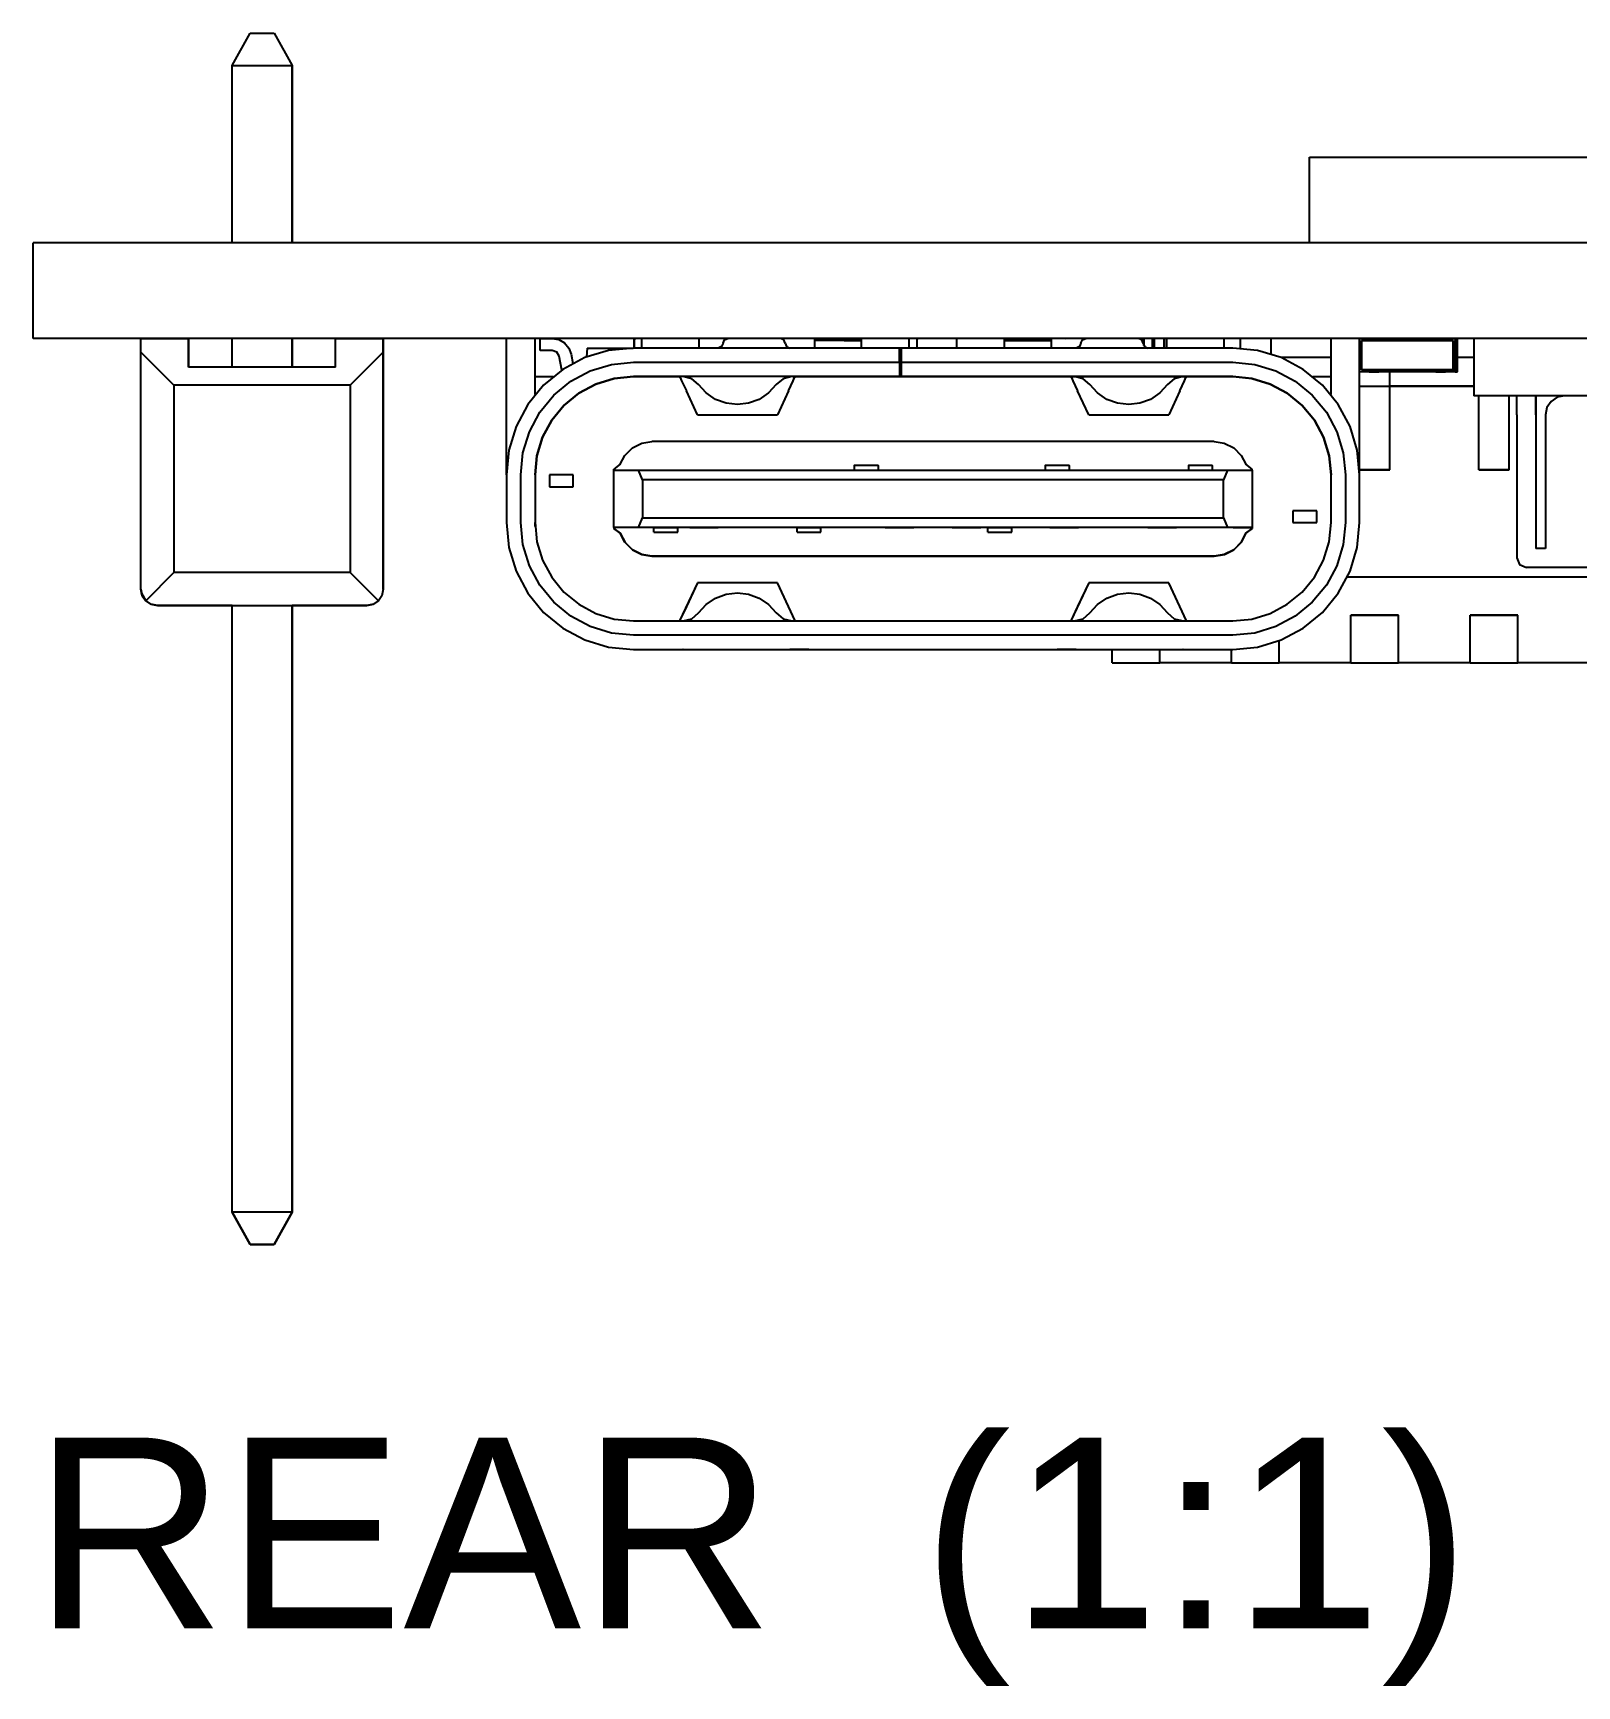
# Model space of a CAD drawing. Header units: millimetres. Extents: x -50 to 227, y -72 to 118.
# Drawn here: x 110 to 126.18, y 4.64 to 21.97 of the extents above; entities that cross this region are included whole.
import ezdxf

# ---------------------------------------------------------------- set-up
doc = ezdxf.new("R2010")
doc.units = ezdxf.units.MM
doc.layers.add('LABELS', color=7, linetype='Continuous')
doc.layers.add('VISIBLE', color=7, linetype='Continuous')
doc.styles.get("Standard").update_dxf_attribs({"font": 'arial.ttf'})

msp = doc.modelspace()

# ---------------------------------------------------------------- linework, layer by layer
at = {"layer": 'VISIBLE'}
for points in [[(112.085, 21.625), (112.275, 21.965)], [(112.275, 21.965), (112.525, 21.965)], [(112.525, 21.965), (112.715, 21.625)], [(112.085, 21.625), (112.715, 21.625)], [(112.085, 19.766), (112.085, 21.625)], [(112.715, 21.625), (112.715, 21.625)], [(112.715, 21.625), (112.715, 19.766)], [(112.715, 19.766), (112.715, 21.625)], [(112.715, 21.625), (112.715, 21.625)], [(112.715, 21.625), (112.715, 19.766)], [(112.715, 19.766), (112.715, 21.625)], [(112.715, 21.625), (112.715, 21.625)], [(112.715, 21.625), (112.715, 19.766)], [(112.715, 19.766), (112.715, 21.625)], [(112.715, 21.625), (112.715, 21.625)], [(112.715, 21.625), (112.715, 19.766)], [(112.715, 19.766), (112.715, 21.625)], [(112.715, 21.625), (112.715, 21.625)], [(112.715, 21.625), (112.715, 19.766)], [(112.715, 19.766), (112.715, 21.625)], [(112.715, 21.625), (112.715, 21.625)], [(112.715, 21.625), (112.715, 19.766)], [(112.715, 19.766), (112.715, 21.625)], [(112.715, 21.625), (112.715, 21.625)], [(112.715, 21.625), (112.715, 19.766)], [(112.715, 19.766), (112.715, 21.625)], [(112.715, 19.766), (112.715, 21.625)], [(112.715, 21.625), (112.715, 21.625)], [(112.715, 21.625), (112.715, 19.766)], [(123.375, 19.766), (123.375, 20.666)], [(123.375, 20.666), (128.6, 20.666)], [(142, 19.766), (110, 19.766)], [(110, 18.765), (110, 19.766)], [(142, 18.765), (110, 18.765)], [(111.13, 18.621), (111.13, 18.764)], [(111.13, 18.764), (111.63, 18.764)], [(111.63, 18.465), (111.63, 18.764)], [(111.63, 18.465), (111.63, 18.764)], [(111.63, 18.764), (111.63, 18.764)], [(111.63, 18.465), (111.63, 18.764)], [(111.63, 18.465), (111.63, 18.764)], [(111.63, 18.764), (111.63, 18.764)], [(111.63, 18.465), (111.63, 18.764)], [(111.63, 18.465), (111.63, 18.764)], [(111.63, 18.764), (111.63, 18.764)], [(111.63, 18.764), (111.63, 18.465)], [(111.63, 18.764), (111.63, 18.764)], [(111.63, 18.764), (111.63, 18.465)], [(111.63, 18.465), (111.63, 18.764)], [(111.63, 18.465), (111.63, 18.764)], [(111.63, 18.764), (111.63, 18.764)], [(111.63, 18.465), (111.63, 18.764)], [(111.63, 18.465), (111.63, 18.764)], [(111.63, 18.764), (111.63, 18.764)], [(111.63, 18.465), (111.63, 18.764)], [(111.63, 18.465), (111.63, 18.764)], [(111.63, 18.764), (111.63, 18.764)], [(111.63, 18.764), (111.63, 18.465)], [(111.63, 18.764), (111.63, 18.764)], [(111.63, 18.764), (111.63, 18.465)], [(112.085, 18.465), (112.085, 18.765)], [(112.715, 18.765), (112.715, 18.465)], [(112.715, 18.465), (112.715, 18.765)], [(112.715, 18.765), (112.715, 18.465)], [(112.715, 18.465), (112.715, 18.765)], [(112.715, 18.765), (112.715, 18.465)], [(112.715, 18.465), (112.715, 18.765)], [(112.715, 18.765), (112.715, 18.465)], [(112.715, 18.465), (112.715, 18.765)], [(112.715, 18.765), (112.715, 18.465)], [(112.715, 18.465), (112.715, 18.765)], [(112.715, 18.765), (112.715, 18.465)], [(112.715, 18.465), (112.715, 18.765)], [(112.715, 18.765), (112.715, 18.465)], [(112.715, 18.465), (112.715, 18.765)], [(112.715, 18.465), (112.715, 18.765)], [(112.715, 18.765), (112.715, 18.465)], [(113.17, 18.764), (113.67, 18.764)], [(113.17, 18.465), (113.17, 18.764)], [(113.67, 18.621), (113.67, 18.764)], [(113.67, 18.764), (113.67, 18.764)], [(113.67, 18.764), (113.67, 18.621)], [(113.67, 18.621), (113.67, 18.764)], [(113.67, 18.764), (113.67, 18.764)], [(113.67, 18.764), (113.67, 18.621)], [(113.67, 18.621), (113.67, 18.764)], [(113.67, 18.764), (113.67, 18.764)], [(113.67, 18.764), (113.67, 18.621)], [(113.67, 18.621), (113.67, 18.764)], [(113.67, 18.764), (113.67, 18.764)], [(113.67, 18.764), (113.67, 18.621)], [(113.67, 18.621), (113.67, 18.764)], [(113.67, 18.764), (113.67, 18.764)], [(113.67, 18.764), (113.67, 18.621)], [(113.67, 18.621), (113.67, 18.764)], [(113.67, 18.764), (113.67, 18.764)], [(113.67, 18.764), (113.67, 18.621)], [(113.67, 18.621), (113.67, 18.764)], [(113.67, 18.764), (113.67, 18.764)], [(113.67, 18.764), (113.67, 18.621)], [(113.67, 18.621), (113.67, 18.764)], [(113.67, 18.764), (113.67, 18.764)], [(113.67, 18.764), (113.67, 18.621)], [(114.96, 17.335), (114.96, 18.765)], [(115.26, 18.177), (115.26, 18.765)], [(115.312, 18.64), (115.312, 18.765)], [(115.312, 18.765), (115.44, 18.765)], [(115.44, 18.765), (115.509, 18.753), (115.569, 18.718), (115.614, 18.665), (115.637, 18.6)], [(116.312, 18.765), (116.3, 18.753)], [(116.3, 18.753), (116.3, 18.665)], [(116.3, 18.665), (116.3, 18.753)], [(116.38, 18.665), (116.38, 18.678), (116.38, 18.69), (116.38, 18.701), (116.38, 18.712), (116.38, 18.722), (116.38, 18.731), (116.38, 18.738), (116.38, 18.745), (116.38, 18.751), (116.38, 18.756), (116.38, 18.76), (116.38, 18.763), (116.38, 18.765), (116.38, 18.765)], [(116.98, 18.665), (116.98, 18.678), (116.98, 18.69), (116.98, 18.701), (116.98, 18.712), (116.98, 18.722), (116.98, 18.731), (116.98, 18.738), (116.98, 18.745), (116.98, 18.751), (116.98, 18.756), (116.98, 18.76), (116.98, 18.763), (116.98, 18.765), (116.98, 18.765)], [(117.23, 18.715), (117.215, 18.68), (117.18, 18.665)], [(117.23, 18.715), (117.245, 18.75), (117.28, 18.765), (117.28, 18.765)], [(117.88, 18.715), (117.866, 18.75), (117.83, 18.765), (117.83, 18.765)], [(117.88, 18.715), (117.895, 18.68), (117.93, 18.665)], [(118.19, 18.665), (118.19, 18.678), (118.19, 18.69), (118.19, 18.701), (118.19, 18.712), (118.19, 18.722), (118.19, 18.731), (118.19, 18.738), (118.19, 18.745), (118.19, 18.751), (118.19, 18.756), (118.19, 18.76), (118.19, 18.763), (118.19, 18.765), (118.19, 18.765)], [(118.68, 18.745), (118.19, 18.745)], [(118.225, 18.765), (118.237, 18.753)], [(118.237, 18.753), (118.237, 18.753)], [(118.237, 18.745), (118.237, 18.753)], [(118.237, 18.753), (118.237, 18.745)], [(118.237, 18.753), (118.237, 18.745)], [(118.237, 18.745), (118.237, 18.753)], [(118.5, 18.765), (118.5, 18.745)], [(118.5, 18.745), (118.68, 18.745)], [(118.68, 18.665), (118.68, 18.678), (118.68, 18.69), (118.68, 18.701), (118.68, 18.712), (118.68, 18.722), (118.68, 18.731), (118.68, 18.738), (118.68, 18.745), (118.68, 18.751), (118.68, 18.756), (118.68, 18.76), (118.68, 18.763), (118.68, 18.765), (118.68, 18.765)], [(119.18, 18.665), (119.18, 18.678), (119.18, 18.69), (119.18, 18.701), (119.18, 18.712), (119.18, 18.722), (119.18, 18.731), (119.18, 18.738), (119.18, 18.745), (119.18, 18.751), (119.18, 18.756), (119.18, 18.76), (119.18, 18.763), (119.18, 18.765), (119.18, 18.765)], [(119.263, 18.753), (119.275, 18.765)], [(119.263, 18.665), (119.263, 18.753)], [(119.68, 18.665), (119.68, 18.678), (119.68, 18.69), (119.68, 18.701), (119.68, 18.712), (119.68, 18.722), (119.68, 18.731), (119.68, 18.738), (119.68, 18.745), (119.68, 18.751), (119.68, 18.756), (119.68, 18.76), (119.68, 18.763), (119.68, 18.765), (119.68, 18.765)], [(120.18, 18.765), (120.25, 18.765)], [(120.18, 18.665), (120.18, 18.678), (120.18, 18.69), (120.18, 18.701), (120.18, 18.712), (120.18, 18.722), (120.18, 18.731), (120.18, 18.738), (120.18, 18.745), (120.18, 18.751), (120.18, 18.756), (120.18, 18.76), (120.18, 18.763), (120.18, 18.765), (120.18, 18.765)], [(120.18, 18.745), (120.67, 18.745)], [(120.25, 18.745), (120.18, 18.745)], [(120.25, 18.765), (120.25, 18.745)], [(120.25, 18.753), (120.67, 18.753)], [(120.67, 18.665), (120.67, 18.678), (120.67, 18.69), (120.67, 18.701), (120.67, 18.712), (120.67, 18.722), (120.67, 18.731), (120.67, 18.738), (120.67, 18.745), (120.67, 18.751), (120.67, 18.756), (120.67, 18.76), (120.67, 18.763), (120.67, 18.765), (120.67, 18.765)], [(120.813, 18.755), (120.813, 18.753)], [(120.815, 18.76), (120.814, 18.758)], [(120.82, 18.764), (120.818, 18.763)], [(120.825, 18.765), (120.824, 18.765)], [(120.98, 18.715), (120.965, 18.68), (120.93, 18.665)], [(120.98, 18.715), (120.995, 18.75), (121.03, 18.765), (121.03, 18.765)], [(121.63, 18.715), (121.616, 18.75), (121.58, 18.765), (121.58, 18.765)], [(121.625, 18.765), (121.637, 18.753)], [(121.625, 18.737), (121.625, 18.753)], [(121.625, 18.753), (121.625, 18.737)], [(121.63, 18.715), (121.645, 18.68), (121.68, 18.665)], [(121.637, 18.753), (121.637, 18.69)], [(121.637, 18.69), (121.637, 18.753)], [(121.637, 18.753), (121.637, 18.753)], [(121.637, 18.69), (121.637, 18.753)], [(121.637, 18.69), (121.637, 18.753)], [(121.725, 18.765), (121.725, 18.665)], [(121.75, 18.665), (121.75, 18.765)], [(121.85, 18.665), (121.85, 18.765)], [(121.85, 18.765), (121.85, 18.665)], [(121.85, 18.765), (121.85, 18.665)], [(121.85, 18.765), (121.85, 18.665)], [(121.88, 18.665), (121.88, 18.678), (121.88, 18.69), (121.88, 18.701), (121.88, 18.712), (121.88, 18.722), (121.88, 18.731), (121.88, 18.738), (121.88, 18.745), (121.88, 18.751), (121.88, 18.756), (121.88, 18.76), (121.88, 18.763), (121.88, 18.765), (121.88, 18.765)], [(122.48, 18.665), (122.48, 18.678), (122.48, 18.69), (122.48, 18.701), (122.48, 18.712), (122.48, 18.722), (122.48, 18.731), (122.48, 18.738), (122.48, 18.745), (122.48, 18.751), (122.48, 18.756), (122.48, 18.76), (122.48, 18.763), (122.48, 18.765), (122.48, 18.765)], [(122.648, 18.765), (122.648, 18.663)], [(122.968, 18.765), (122.968, 18.604)], [(123.6, 18.177), (123.6, 18.765)], [(123.9, 17.335), (123.9, 18.765)], [(123.9, 18.765), (124.15, 18.765)], [(123.92, 18.435), (123.92, 18.745)], [(123.92, 18.745), (124.88, 18.745)], [(124.15, 18.745), (123.92, 18.745)], [(123.92, 18.745), (123.92, 18.435)], [(124.15, 18.765), (124.15, 18.745)], [(124.65, 18.745), (124.15, 18.745)], [(124.15, 18.745), (124.175, 18.745)], [(124.175, 18.745), (124.175, 18.765)], [(124.218, 18.745), (124.218, 18.765)], [(124.65, 18.765), (124.9, 18.765)], [(124.65, 18.745), (124.65, 18.765)], [(124.88, 18.745), (124.65, 18.745)], [(124.675, 18.745), (124.88, 18.745)], [(124.88, 18.745), (124.88, 18.435)], [(124.88, 18.435), (124.88, 18.745)], [(124.9, 18.765), (124.9, 18.415)], [(124.905, 18.745), (124.9, 18.745)], [(124.9, 18.745), (124.905, 18.745)], [(124.905, 18.435), (124.905, 18.745)], [(124.905, 18.745), (124.905, 18.435)], [(124.925, 18.415), (124.925, 18.765)], [(125.095, 18.765), (125.095, 18.165)], [(111.13, 16.138), (111.13, 18.465), (111.13, 18.621)], [(111.13, 18.621), (111.475, 18.275)], [(113.67, 18.621), (113.324, 18.275)], [(113.67, 18.621), (113.67, 18.621)], [(113.67, 16.138), (113.67, 18.465), (113.67, 18.621)], [(113.67, 16.138), (113.67, 18.465), (113.67, 18.621)], [(113.67, 18.621), (113.67, 18.621)], [(113.67, 16.138), (113.67, 18.465), (113.67, 18.621)], [(113.67, 16.138), (113.67, 18.465), (113.67, 18.621)], [(113.67, 16.138), (113.67, 18.465), (113.67, 18.621)], [(113.67, 16.138), (113.67, 18.465), (113.67, 18.621)], [(113.67, 18.621), (113.67, 18.465), (113.67, 16.138)], [(113.67, 18.621), (113.67, 18.465), (113.67, 16.138)], [(113.67, 16.138), (113.67, 18.465), (113.67, 18.621)], [(113.67, 16.138), (113.67, 18.465), (113.67, 18.621)], [(113.67, 16.138), (113.67, 18.465), (113.67, 18.621)], [(113.67, 16.138), (113.67, 18.465), (113.67, 18.621)], [(113.67, 18.621), (113.67, 18.621)], [(113.67, 16.138), (113.67, 18.465), (113.67, 18.621)], [(113.67, 16.138), (113.67, 18.465), (113.67, 18.621)], [(113.67, 18.621), (113.67, 18.621)], [(113.67, 18.621), (113.67, 18.465), (113.67, 16.138)], [(113.67, 18.621), (113.67, 18.465), (113.67, 16.138)], [(116.29, 18.665), (116.031, 18.64), (115.781, 18.564), (115.551, 18.441), (115.35, 18.276), (115.184, 18.074), (115.061, 17.844), (114.986, 17.595), (114.96, 17.335)], [(115.44, 18.64), (115.312, 18.64)], [(115.514, 18.578), (115.489, 18.623), (115.44, 18.64)], [(115.54, 18.434), (115.514, 18.578)], [(115.637, 18.6), (115.654, 18.504)], [(115.806, 18.665), (115.798, 18.571)], [(115.806, 18.665), (116.289, 18.665)], [(119.08, 18.665), (116.29, 18.665)], [(119.08, 18.515), (119.08, 18.665)], [(119.1, 18.665), (119.08, 18.665)], [(119.1, 18.515), (119.1, 18.665)], [(122.57, 18.665), (119.1, 18.665)], [(123.9, 17.335), (123.874, 17.595), (123.799, 17.844), (123.676, 18.074), (123.511, 18.276), (123.309, 18.441), (123.079, 18.564), (122.83, 18.64), (122.57, 18.665)], [(123.6, 18.565), (123.076, 18.565)], [(125.095, 18.565), (124.925, 18.565)], [(113.17, 18.465), (111.63, 18.465)], [(112.715, 18.465), (112.085, 18.465)], [(115.11, 17.335), (115.133, 17.565), (115.2, 17.787), (115.309, 17.991), (115.456, 18.17), (115.634, 18.316), (115.838, 18.425), (116.06, 18.493), (116.29, 18.515)], [(116.29, 18.365), (116.089, 18.345), (115.896, 18.287), (115.718, 18.192), (115.562, 18.064), (115.434, 17.908), (115.338, 17.729), (115.28, 17.536), (115.26, 17.335)], [(116.29, 18.365), (116.089, 18.345), (115.896, 18.287), (115.718, 18.192), (115.562, 18.064), (115.434, 17.908), (115.338, 17.729), (115.28, 17.536), (115.26, 17.335)], [(115.26, 17.335), (115.28, 17.536), (115.338, 17.729), (115.434, 17.908), (115.562, 18.064), (115.718, 18.192), (115.896, 18.287), (116.089, 18.345), (116.29, 18.365)], [(115.26, 18.365), (115.449, 18.365)], [(116.29, 18.515), (119.08, 18.515)], [(117.96, 18.365), (116.29, 18.365)], [(119.08, 18.365), (116.29, 18.365)], [(116.29, 18.365), (116.775, 18.365)], [(116.81, 18.365), (116.775, 18.365)], [(116.778, 18.359), (116.775, 18.365)], [(116.775, 18.365), (116.78, 18.355), (116.796, 18.321), (116.845, 18.215)], [(116.973, 18.281), (116.902, 18.343), (116.81, 18.365)], [(117.95, 18.365), (117.858, 18.343), (117.787, 18.281)], [(117.915, 18.215), (117.965, 18.321), (117.98, 18.355), (117.985, 18.365)], [(117.985, 18.365), (117.95, 18.365)], [(118.16, 18.365), (118.145, 18.365), (118.101, 18.365), (117.96, 18.365)], [(117.96, 18.365), (118.101, 18.365), (118.145, 18.365), (118.16, 18.365)], [(117.985, 18.365), (117.982, 18.359)], [(117.985, 18.365), (117.985, 18.365)], [(117.985, 18.365), (120.875, 18.365)], [(118.16, 18.365), (118.16, 18.365)], [(118.16, 18.365), (118.16, 18.365)], [(118.475, 18.365), (118.475, 18.365)], [(118.475, 18.365), (118.49, 18.365), (118.534, 18.365), (118.675, 18.365)], [(118.675, 18.365), (118.534, 18.365), (118.49, 18.365), (118.475, 18.365)], [(119.08, 18.515), (119.08, 18.365)], [(119.214, 18.365), (119.123, 18.365), (119.091, 18.365), (119.08, 18.365)], [(119.08, 18.365), (119.08, 18.365)], [(119.08, 18.365), (119.091, 18.365), (119.123, 18.365), (119.214, 18.365)], [(119.08, 18.365), (119.08, 18.365)], [(119.214, 18.365), (119.123, 18.365), (119.091, 18.365), (119.08, 18.365)], [(119.08, 18.365), (119.08, 18.365)], [(119.08, 18.365), (119.091, 18.365), (119.123, 18.365), (119.214, 18.365)], [(119.1, 18.365), (119.1, 18.515)], [(119.1, 18.515), (122.57, 18.515)], [(119.207, 18.365), (119.134, 18.365), (119.1, 18.365)], [(119.1, 18.365), (119.134, 18.365), (119.207, 18.365)], [(119.1, 18.365), (119.1, 18.365)], [(119.207, 18.365), (119.134, 18.365), (119.1, 18.365)], [(119.1, 18.365), (119.134, 18.365), (119.207, 18.365)], [(122.57, 18.365), (119.1, 18.365)], [(119.646, 18.365), (119.207, 18.365)], [(119.646, 18.365), (119.207, 18.365)], [(119.653, 18.365), (119.214, 18.365)], [(119.653, 18.365), (119.214, 18.365)], [(119.78, 18.365), (119.769, 18.365), (119.737, 18.365), (119.646, 18.365)], [(119.646, 18.365), (119.737, 18.365), (119.769, 18.365), (119.78, 18.365)], [(119.78, 18.365), (119.769, 18.365), (119.737, 18.365), (119.646, 18.365)], [(119.646, 18.365), (119.737, 18.365), (119.769, 18.365), (119.78, 18.365)], [(119.76, 18.365), (119.726, 18.365), (119.653, 18.365)], [(119.653, 18.365), (119.726, 18.365), (119.76, 18.365)], [(119.76, 18.365), (119.726, 18.365), (119.653, 18.365)], [(119.653, 18.365), (119.726, 18.365), (119.76, 18.365)], [(119.78, 18.365), (119.78, 18.365)], [(119.78, 18.365), (119.78, 18.365)], [(119.78, 18.365), (119.78, 18.365)], [(120.185, 18.365), (120.326, 18.365), (120.37, 18.365), (120.385, 18.365)], [(120.385, 18.365), (120.37, 18.365), (120.326, 18.365), (120.185, 18.365)], [(120.385, 18.365), (120.385, 18.365)], [(120.7, 18.365), (120.7, 18.365)], [(120.9, 18.365), (120.759, 18.365), (120.715, 18.365), (120.7, 18.365)], [(120.7, 18.365), (120.7, 18.365)], [(120.7, 18.365), (120.715, 18.365), (120.759, 18.365), (120.9, 18.365)], [(120.875, 18.365), (120.875, 18.365)], [(120.91, 18.365), (120.875, 18.365)], [(120.878, 18.359), (120.875, 18.365)], [(120.875, 18.365), (120.88, 18.355), (120.896, 18.321), (120.945, 18.215)], [(120.9, 18.365), (122.57, 18.365)], [(121.073, 18.281), (121.002, 18.343), (120.91, 18.365)], [(122.05, 18.365), (121.958, 18.343), (121.887, 18.281)], [(122.015, 18.215), (122.065, 18.321), (122.08, 18.355), (122.085, 18.365)], [(122.085, 18.365), (122.05, 18.365)], [(122.085, 18.365), (122.082, 18.359)], [(122.085, 18.365), (122.57, 18.365)], [(122.57, 18.515), (122.8, 18.493), (123.022, 18.425), (123.226, 18.316), (123.404, 18.17), (123.551, 17.991), (123.66, 17.787), (123.727, 17.565), (123.75, 17.335)], [(122.57, 18.365), (122.771, 18.345), (122.964, 18.287), (123.142, 18.192), (123.298, 18.064), (123.426, 17.908), (123.522, 17.729), (123.58, 17.536), (123.6, 17.335)], [(123.6, 17.335), (123.58, 17.536), (123.522, 17.729), (123.426, 17.908), (123.298, 18.064), (123.142, 18.192), (122.964, 18.287), (122.771, 18.345), (122.57, 18.365)], [(122.57, 18.365), (122.771, 18.345), (122.964, 18.287), (123.142, 18.192), (123.298, 18.064), (123.426, 17.908), (123.522, 17.729), (123.58, 17.536), (123.6, 17.335)], [(123.411, 18.365), (123.6, 18.365)], [(124, 18.415), (123.9, 18.415)], [(124.88, 18.435), (123.92, 18.435)], [(123.92, 18.435), (124, 18.435)], [(124, 18.435), (124.1, 18.435)], [(124, 18.435), (124, 18.415)], [(124, 18.435), (124, 18.415)], [(124, 18.415), (124.1, 18.415)], [(124.1, 18.435), (124.7, 18.435)], [(124.1, 18.435), (124.1, 18.415)], [(124.7, 18.415), (124.1, 18.415)], [(124.218, 18.265), (124.218, 18.415)], [(124.7, 18.435), (124.7, 18.415)], [(124.7, 18.435), (124.8, 18.435)], [(124.7, 18.435), (124.7, 18.415)], [(124.7, 18.415), (124.8, 18.415)], [(124.8, 18.435), (124.88, 18.435)], [(124.8, 18.435), (124.8, 18.415)], [(124.9, 18.415), (124.8, 18.415)], [(124.88, 18.435), (124.905, 18.435)], [(124.905, 18.435), (124.9, 18.435)], [(124.9, 18.415), (124.925, 18.415)], [(111.475, 18.275), (111.475, 16.311)], [(113.324, 18.275), (111.475, 18.275)], [(113.324, 18.275), (113.324, 16.311)], [(116.962, 17.965), (116.845, 18.215)], [(117.787, 18.281), (117.707, 18.194), (117.609, 18.127), (117.498, 18.086), (117.38, 18.072), (117.262, 18.086), (117.151, 18.127), (117.053, 18.194), (116.973, 18.281)], [(117.915, 18.215), (117.799, 17.965)], [(121.062, 17.965), (120.945, 18.215)], [(121.887, 18.281), (121.807, 18.194), (121.709, 18.127), (121.598, 18.086), (121.48, 18.072), (121.362, 18.086), (121.251, 18.127), (121.153, 18.194), (121.073, 18.281)], [(122.015, 18.215), (121.899, 17.965)], [(123.9, 18.265), (124.218, 18.265)], [(123.9, 18.265), (124.218, 18.265)], [(125.095, 18.265), (124.218, 18.265)], [(124.218, 18.265), (125.095, 18.265)], [(124.218, 17.54), (124.218, 18.265)], [(141.6, 18.165), (125.095, 18.165)], [(125.148, 17.54), (125.148, 18.165)], [(125.468, 17.54), (125.468, 18.165)], [(125.547, 17.965), (125.547, 18.165)], [(125.747, 18.165), (125.747, 17.965)], [(125.747, 17.965), (125.747, 18.165)], [(125.747, 18.165), (125.747, 17.965)], [(125.747, 17.965), (125.747, 18.165)], [(126.046, 18.165), (125.97, 18.15), (125.905, 18.106), (125.862, 18.042), (125.847, 17.965)], [(116.962, 17.965), (117.799, 17.965)], [(121.062, 17.965), (121.899, 17.965)], [(125.547, 17.965), (125.547, 16.465)], [(125.747, 17.965), (125.747, 16.565)], [(125.747, 17.965), (125.747, 17.865)], [(125.747, 17.865), (125.747, 17.865)], [(125.847, 17.965), (125.847, 16.565)], [(116.153, 17.446), (116.201, 17.54), (116.28, 17.619), (116.38, 17.669), (116.485, 17.685)], [(122.375, 17.685), (116.485, 17.685)], [(122.375, 17.685), (122.48, 17.669), (122.58, 17.619), (122.659, 17.54), (122.707, 17.446)], [(124.218, 17.39), (124.218, 17.391), (124.218, 17.394), (124.218, 17.399), (124.218, 17.405), (124.218, 17.413), (124.218, 17.423), (124.218, 17.434), (124.218, 17.447), (124.218, 17.46), (124.218, 17.475), (124.218, 17.491), (124.218, 17.507), (124.218, 17.523), (124.218, 17.54)], [(125.148, 17.39), (125.148, 17.391), (125.148, 17.394), (125.148, 17.399), (125.148, 17.405), (125.148, 17.413), (125.148, 17.423), (125.148, 17.434), (125.148, 17.447), (125.148, 17.46), (125.148, 17.475), (125.148, 17.491), (125.148, 17.507), (125.148, 17.523), (125.148, 17.54)], [(125.468, 17.39), (125.468, 17.391), (125.468, 17.394), (125.468, 17.399), (125.468, 17.405), (125.468, 17.413), (125.468, 17.423), (125.468, 17.434), (125.468, 17.447), (125.468, 17.46), (125.468, 17.475), (125.468, 17.491), (125.468, 17.507), (125.468, 17.523), (125.468, 17.54)], [(114.96, 17.335), (114.96, 16.835)], [(115.11, 16.835), (115.11, 17.335)], [(115.26, 17.335), (115.26, 16.835)], [(115.66, 17.335), (115.41, 17.335)], [(115.41, 17.335), (115.41, 17.21)], [(115.66, 17.335), (115.41, 17.335)], [(115.66, 17.21), (115.66, 17.335)], [(116.153, 17.446), (116.085, 17.397)], [(116.085, 17.385), (116.085, 17.397)], [(116.085, 17.385), (116.085, 17.391)], [(116.085, 17.385), (116.345, 17.385)], [(116.085, 16.785), (116.085, 17.385)], [(116.153, 17.446), (116.153, 17.446)], [(116.345, 17.385), (122.515, 17.385)], [(116.385, 17.285), (116.345, 17.385)], [(118.605, 17.435), (118.605, 17.435), (118.605, 17.434), (118.605, 17.433), (118.605, 17.431), (118.605, 17.429), (118.605, 17.426), (118.605, 17.422), (118.605, 17.418), (118.605, 17.414), (118.605, 17.409), (118.605, 17.404), (118.605, 17.398), (118.605, 17.392), (118.605, 17.385)], [(118.855, 17.435), (118.605, 17.435)], [(118.855, 17.435), (118.855, 17.435), (118.855, 17.434), (118.855, 17.433), (118.855, 17.431), (118.855, 17.429), (118.855, 17.426), (118.855, 17.422), (118.855, 17.418), (118.855, 17.414), (118.855, 17.409), (118.855, 17.404), (118.855, 17.398), (118.855, 17.392), (118.855, 17.385)], [(120.605, 17.435), (120.605, 17.435), (120.605, 17.434), (120.605, 17.433), (120.605, 17.431), (120.605, 17.429), (120.605, 17.426), (120.605, 17.422), (120.605, 17.418), (120.605, 17.414), (120.605, 17.409), (120.605, 17.404), (120.605, 17.398), (120.605, 17.392), (120.605, 17.385)], [(120.855, 17.435), (120.605, 17.435)], [(120.855, 17.435), (120.855, 17.435), (120.855, 17.434), (120.855, 17.433), (120.855, 17.431), (120.855, 17.429), (120.855, 17.426), (120.855, 17.422), (120.855, 17.418), (120.855, 17.414), (120.855, 17.409), (120.855, 17.404), (120.855, 17.398), (120.855, 17.392), (120.855, 17.385)], [(122.105, 17.435), (122.105, 17.435), (122.105, 17.434), (122.105, 17.433), (122.105, 17.431), (122.105, 17.429), (122.105, 17.426), (122.105, 17.422), (122.105, 17.418), (122.105, 17.414), (122.105, 17.409), (122.105, 17.404), (122.105, 17.398), (122.105, 17.392), (122.105, 17.385)], [(122.355, 17.435), (122.105, 17.435)], [(122.355, 17.435), (122.355, 17.435), (122.355, 17.434), (122.355, 17.433), (122.355, 17.431), (122.355, 17.429), (122.355, 17.426), (122.355, 17.422), (122.355, 17.418), (122.355, 17.414), (122.355, 17.409), (122.355, 17.404), (122.355, 17.398), (122.355, 17.392), (122.355, 17.385)], [(122.515, 17.385), (122.475, 17.285)], [(122.515, 17.385), (122.775, 17.385)], [(122.707, 17.446), (122.707, 17.446)], [(122.775, 17.397), (122.707, 17.446)], [(122.775, 17.385), (122.775, 17.397)], [(122.775, 17.385), (122.775, 16.785)], [(123.6, 16.835), (123.6, 17.335)], [(123.75, 17.335), (123.75, 16.835)], [(124.218, 17.39), (123.9, 17.39)], [(123.9, 17.39), (124.218, 17.39)], [(123.9, 16.835), (123.9, 17.335)], [(125.468, 17.39), (125.148, 17.39)], [(125.148, 17.39), (125.468, 17.39)], [(115.41, 17.21), (115.66, 17.21)], [(116.385, 17.285), (116.385, 16.885)], [(122.475, 17.285), (116.385, 17.285)], [(122.475, 16.885), (122.475, 17.285)], [(114.96, 16.835), (114.986, 16.576), (115.061, 16.326), (115.184, 16.096), (115.35, 15.895), (115.551, 15.729), (115.781, 15.607), (116.031, 15.531), (116.29, 15.505)], [(116.29, 15.655), (116.06, 15.678), (115.838, 15.745), (115.634, 15.854), (115.456, 16.001), (115.309, 16.18), (115.2, 16.384), (115.133, 16.605), (115.11, 16.835)], [(115.26, 16.835), (115.28, 16.634), (115.338, 16.441), (115.434, 16.263), (115.562, 16.107), (115.718, 15.979), (115.896, 15.884), (116.089, 15.825), (116.29, 15.805)], [(115.261, 16.793), (115.26, 16.835)], [(116.345, 16.785), (116.385, 16.885)], [(116.385, 16.885), (122.475, 16.885)], [(122.475, 16.885), (122.515, 16.785)], [(123.75, 16.835), (123.727, 16.605), (123.66, 16.384), (123.551, 16.18), (123.404, 16.001), (123.226, 15.854), (123.022, 15.745), (122.8, 15.678), (122.57, 15.655)], [(122.57, 15.505), (122.83, 15.531), (123.079, 15.607), (123.309, 15.729), (123.511, 15.895), (123.676, 16.096), (123.799, 16.326), (123.874, 16.576), (123.9, 16.835)], [(122.57, 15.805), (122.771, 15.825), (122.964, 15.884), (123.142, 15.979), (123.298, 16.107), (123.426, 16.263), (123.522, 16.441), (123.58, 16.634), (123.6, 16.835)], [(123.2, 16.96), (123.2, 16.835)], [(123.45, 16.96), (123.2, 16.96)], [(123.45, 16.96), (123.2, 16.96)], [(123.2, 16.835), (123.45, 16.835)], [(123.45, 16.835), (123.45, 16.96)], [(116.085, 16.785), (116.085, 16.785)], [(116.085, 16.785), (116.085, 16.774)], [(116.085, 16.785), (116.085, 16.785)], [(116.505, 16.785), (116.085, 16.785)], [(116.345, 16.785), (116.085, 16.785)], [(116.285, 16.785), (116.271, 16.785), (116.23, 16.785), (116.085, 16.785)], [(116.285, 16.785), (116.271, 16.785), (116.23, 16.785), (116.085, 16.785)], [(116.153, 16.725), (116.085, 16.774)], [(116.085, 16.774), (116.085, 16.774)], [(116.085, 16.774), (116.153, 16.725)], [(116.153, 16.725), (116.203, 16.628), (116.28, 16.551), (116.377, 16.502), (116.485, 16.485)], [(116.485, 16.485), (116.38, 16.501), (116.28, 16.551), (116.201, 16.63), (116.153, 16.725)], [(116.285, 16.785), (116.285, 16.785)], [(122.515, 16.785), (116.345, 16.785)], [(116.505, 16.785), (116.755, 16.785)], [(116.505, 16.735), (116.505, 16.736), (116.505, 16.736), (116.505, 16.738), (116.505, 16.74), (116.505, 16.742), (116.505, 16.745), (116.505, 16.748), (116.505, 16.752), (116.505, 16.756), (116.505, 16.761), (116.505, 16.767), (116.505, 16.772), (116.505, 16.779), (116.505, 16.785)], [(116.505, 16.735), (116.755, 16.735)], [(116.755, 16.735), (116.755, 16.736), (116.755, 16.736), (116.755, 16.738), (116.755, 16.74), (116.755, 16.742), (116.755, 16.745), (116.755, 16.748), (116.755, 16.752), (116.755, 16.756), (116.755, 16.761), (116.755, 16.767), (116.755, 16.772), (116.755, 16.779), (116.755, 16.785)], [(118.005, 16.785), (116.755, 16.785)], [(116.88, 16.785), (117.18, 16.785)], [(116.88, 16.785), (116.88, 16.785)], [(117.18, 16.785), (117.18, 16.785)], [(118.005, 16.785), (118.255, 16.785)], [(118.005, 16.735), (118.005, 16.736), (118.005, 16.736), (118.005, 16.738), (118.005, 16.74), (118.005, 16.742), (118.005, 16.745), (118.005, 16.748), (118.005, 16.752), (118.005, 16.756), (118.005, 16.761), (118.005, 16.767), (118.005, 16.772), (118.005, 16.779), (118.005, 16.785)], [(118.005, 16.735), (118.255, 16.735)], [(118.255, 16.735), (118.255, 16.736), (118.255, 16.736), (118.255, 16.738), (118.255, 16.74), (118.255, 16.742), (118.255, 16.745), (118.255, 16.748), (118.255, 16.752), (118.255, 16.756), (118.255, 16.761), (118.255, 16.767), (118.255, 16.772), (118.255, 16.779), (118.255, 16.785)], [(120.005, 16.785), (118.255, 16.785)], [(118.93, 16.785), (119.23, 16.785)], [(118.93, 16.785), (118.93, 16.785)], [(119.23, 16.785), (119.23, 16.785)], [(119.63, 16.785), (119.93, 16.785)], [(119.63, 16.785), (119.63, 16.785)], [(119.93, 16.785), (119.93, 16.785)], [(120.005, 16.785), (120.255, 16.785)], [(120.005, 16.735), (120.005, 16.736), (120.005, 16.736), (120.005, 16.738), (120.005, 16.74), (120.005, 16.742), (120.005, 16.745), (120.005, 16.748), (120.005, 16.752), (120.005, 16.756), (120.005, 16.761), (120.005, 16.767), (120.005, 16.772), (120.005, 16.779), (120.005, 16.785)], [(120.005, 16.735), (120.255, 16.735)], [(120.255, 16.735), (120.255, 16.736), (120.255, 16.736), (120.255, 16.738), (120.255, 16.74), (120.255, 16.742), (120.255, 16.745), (120.255, 16.748), (120.255, 16.752), (120.255, 16.756), (120.255, 16.761), (120.255, 16.767), (120.255, 16.772), (120.255, 16.779), (120.255, 16.785)], [(122.775, 16.785), (120.255, 16.785)], [(120.655, 16.785), (120.955, 16.785)], [(120.655, 16.785), (120.655, 16.785)], [(120.955, 16.785), (120.955, 16.785)], [(121.308, 16.785), (121.308, 16.785)], [(121.68, 16.785), (121.98, 16.785)], [(121.68, 16.785), (121.68, 16.785)], [(121.98, 16.785), (121.98, 16.785)], [(122.375, 16.485), (122.483, 16.502), (122.58, 16.551), (122.657, 16.628), (122.707, 16.725)], [(122.707, 16.725), (122.659, 16.63), (122.58, 16.551), (122.48, 16.501), (122.375, 16.485)], [(122.775, 16.785), (122.515, 16.785)], [(122.575, 16.785), (122.589, 16.785), (122.63, 16.785), (122.775, 16.785)], [(122.575, 16.785), (122.589, 16.785), (122.63, 16.785), (122.775, 16.785)], [(122.575, 16.785), (122.575, 16.785)], [(122.775, 16.774), (122.707, 16.725)], [(122.707, 16.725), (122.775, 16.774)], [(122.775, 16.785), (122.775, 16.785)], [(122.775, 16.785), (122.775, 16.774)], [(122.775, 16.774), (122.775, 16.774)], [(116.485, 16.485), (122.375, 16.485)], [(122.375, 16.485), (116.485, 16.485)], [(120.888, 16.485), (120.888, 16.485)], [(125.547, 16.465), (125.576, 16.395), (125.647, 16.365)], [(125.847, 16.565), (125.747, 16.565)], [(111.475, 16.311), (111.181, 16.016)], [(113.324, 16.311), (111.475, 16.311)], [(113.619, 16.016), (113.324, 16.311)], [(113.324, 16.311), (113.324, 16.311)], [(136.647, 16.365), (125.647, 16.365)], [(111.13, 16.138), (111.144, 16.069), (111.181, 16.016)], [(111.13, 16.138), (111.144, 16.069), (111.181, 16.016)], [(111.13, 16.138), (111.144, 16.069), (111.181, 16.016)], [(111.181, 16.016), (111.144, 16.069), (111.13, 16.138)], [(111.181, 16.016), (111.144, 16.069), (111.13, 16.138)], [(111.13, 16.138), (111.144, 16.069), (111.181, 16.016)], [(111.13, 16.138), (111.144, 16.069), (111.181, 16.016)], [(111.181, 16.016), (111.144, 16.069), (111.13, 16.138)], [(111.13, 16.138), (111.144, 16.069), (111.181, 16.016)], [(111.13, 16.138), (111.144, 16.069), (111.181, 16.016)], [(111.181, 16.016), (111.144, 16.069), (111.13, 16.138)], [(113.67, 16.138), (113.655, 16.068), (113.619, 16.016)], [(113.67, 16.138), (113.67, 16.138)], [(113.67, 16.138), (113.67, 16.138)], [(113.67, 16.138), (113.67, 16.138)], [(113.67, 16.138), (113.67, 16.138)], [(113.67, 16.138), (113.67, 16.138)], [(113.67, 16.138), (113.67, 16.138)], [(113.67, 16.138), (113.67, 16.138)], [(113.67, 16.138), (113.67, 16.138)], [(116.962, 16.205), (116.775, 15.805)], [(116.962, 16.205), (116.845, 15.955)], [(117.799, 16.205), (116.962, 16.205)], [(117.799, 16.205), (116.962, 16.205)], [(117.915, 15.955), (117.799, 16.205)], [(117.985, 15.805), (117.799, 16.205)], [(121.062, 16.205), (120.875, 15.805)], [(121.062, 16.205), (120.945, 15.955)], [(121.899, 16.205), (121.062, 16.205)], [(121.899, 16.205), (121.062, 16.205)], [(122.015, 15.955), (121.899, 16.205)], [(122.085, 15.805), (121.899, 16.205)], [(130.558, 16.265), (123.772, 16.265)], [(111.181, 16.016), (111.135, 16.095)], [(111.181, 16.016), (111.135, 16.095)], [(111.181, 16.016), (111.135, 16.095)], [(111.181, 16.016), (111.135, 16.095)], [(111.135, 16.095), (111.181, 16.016)], [(111.303, 15.965), (111.233, 15.98), (111.181, 16.016)], [(111.303, 15.965), (111.233, 15.98), (111.181, 16.016)], [(111.181, 16.016), (111.233, 15.98), (111.303, 15.965)], [(111.303, 15.965), (111.233, 15.98), (111.181, 16.016)], [(111.181, 16.016), (111.233, 15.98), (111.303, 15.965)], [(111.303, 15.965), (111.233, 15.98), (111.181, 16.016)], [(111.181, 16.016), (111.233, 15.98), (111.303, 15.965)], [(111.303, 15.965), (111.233, 15.98), (111.181, 16.016)], [(111.181, 16.016), (111.233, 15.98), (111.303, 15.965)], [(111.303, 15.965), (111.233, 15.98), (111.181, 16.016)], [(111.303, 15.965), (111.233, 15.98), (111.181, 16.016)], [(111.181, 16.016), (111.233, 15.98), (111.303, 15.965)], [(111.303, 15.965), (112.085, 15.965)], [(112.085, 15.965), (111.303, 15.965)], [(111.303, 15.965), (112.085, 15.965)], [(112.085, 15.965), (111.303, 15.965)], [(111.303, 15.965), (112.085, 15.965)], [(112.085, 15.965), (111.303, 15.965)], [(112.085, 15.965), (111.303, 15.965)], [(111.303, 15.965), (113.497, 15.965)], [(111.303, 15.965), (112.085, 15.965)], [(112.085, 15.965), (111.303, 15.965)], [(111.303, 15.965), (112.085, 15.965)], [(112.085, 15.965), (111.303, 15.965)], [(111.303, 15.965), (112.085, 15.965)], [(112.085, 15.965), (111.303, 15.965)], [(112.085, 15.965), (111.303, 15.965)], [(111.303, 15.965), (112.085, 15.965)], [(112.085, 9.61), (112.085, 15.965)], [(112.715, 15.965), (112.715, 9.61)], [(112.715, 9.61), (112.715, 15.965)], [(112.715, 15.965), (112.715, 9.61)], [(112.715, 9.61), (112.715, 15.965)], [(112.715, 15.965), (112.715, 9.61)], [(112.715, 9.61), (112.715, 15.965)], [(112.715, 15.965), (112.715, 9.61)], [(112.715, 9.61), (112.715, 15.965)], [(112.715, 15.965), (112.715, 9.61)], [(112.715, 9.61), (112.715, 15.965)], [(112.715, 15.965), (112.715, 9.61)], [(112.715, 9.61), (112.715, 15.965)], [(112.715, 15.965), (112.715, 9.61)], [(112.715, 9.61), (112.715, 15.965)], [(112.715, 9.61), (112.715, 15.965)], [(112.715, 15.965), (112.715, 9.61)], [(112.715, 15.965), (113.497, 15.965)], [(113.497, 15.965), (112.715, 15.965)], [(112.715, 15.965), (113.497, 15.965)], [(113.497, 15.965), (112.715, 15.965)], [(112.715, 15.965), (113.497, 15.965)], [(113.497, 15.965), (112.715, 15.965)], [(113.497, 15.965), (112.715, 15.965)], [(112.715, 15.965), (113.497, 15.965)], [(113.497, 15.965), (112.715, 15.965)], [(112.715, 15.965), (113.497, 15.965)], [(113.497, 15.965), (112.715, 15.965)], [(112.715, 15.965), (113.497, 15.965)], [(113.497, 15.965), (112.715, 15.965)], [(113.497, 15.965), (112.715, 15.965)], [(112.715, 15.965), (113.497, 15.965)], [(113.497, 15.965), (113.566, 15.98), (113.619, 16.016)], [(113.619, 16.016), (113.566, 15.98), (113.497, 15.965)], [(113.619, 16.016), (113.566, 15.98), (113.497, 15.965)], [(113.497, 15.965), (113.566, 15.98), (113.619, 16.016)], [(113.619, 16.016), (113.566, 15.98), (113.497, 15.965)], [(113.497, 15.965), (113.566, 15.98), (113.619, 16.016)], [(116.845, 15.955), (116.775, 15.805)], [(116.973, 15.889), (117.053, 15.977), (117.151, 16.043), (117.262, 16.085), (117.38, 16.099), (117.498, 16.085), (117.609, 16.043), (117.707, 15.977), (117.787, 15.889)], [(117.985, 15.805), (117.915, 15.955)], [(120.945, 15.955), (120.875, 15.805)], [(121.073, 15.889), (121.153, 15.977), (121.251, 16.043), (121.362, 16.085), (121.48, 16.099), (121.598, 16.085), (121.709, 16.043), (121.807, 15.977), (121.887, 15.889)], [(122.085, 15.805), (122.015, 15.955)], [(116.29, 15.805), (122.57, 15.805)], [(116.811, 15.805), (116.902, 15.828), (116.973, 15.889)], [(117.787, 15.889), (117.858, 15.828), (117.95, 15.805)], [(120.911, 15.805), (121.002, 15.828), (121.073, 15.889)], [(121.887, 15.889), (121.958, 15.828), (122.05, 15.805)], [(124.308, 15.865), (123.808, 15.865)], [(123.808, 15.365), (123.808, 15.865)], [(123.808, 15.865), (124.308, 15.865)], [(124.308, 15.365), (124.308, 15.865)], [(125.558, 15.865), (125.058, 15.865)], [(125.058, 15.365), (125.058, 15.865)], [(125.058, 15.865), (125.558, 15.865)], [(125.558, 15.365), (125.558, 15.865)], [(122.57, 15.655), (116.29, 15.655)], [(123.058, 15.365), (123.058, 15.598)], [(116.29, 15.505), (122.57, 15.505)], [(116.775, 15.505), (117.985, 15.505)], [(116.775, 15.505), (116.81, 15.505)], [(116.775, 15.505), (116.775, 15.505)], [(116.811, 15.505), (116.81, 15.505)], [(118.13, 15.505), (117.989, 15.505), (117.945, 15.505), (117.93, 15.505)], [(117.93, 15.505), (117.945, 15.505), (117.989, 15.505), (118.13, 15.505)], [(117.95, 15.505), (117.949, 15.505)], [(117.95, 15.505), (117.985, 15.505)], [(117.985, 15.505), (117.985, 15.505)], [(118.13, 15.505), (118.131, 15.505)], [(120.729, 15.505), (120.73, 15.505)], [(120.93, 15.505), (120.915, 15.505), (120.871, 15.505), (120.73, 15.505)], [(120.73, 15.505), (120.871, 15.505), (120.915, 15.505), (120.93, 15.505)], [(120.875, 15.505), (122.085, 15.505)], [(120.875, 15.505), (120.875, 15.505)], [(120.875, 15.505), (120.91, 15.505)], [(120.911, 15.505), (120.91, 15.505)], [(121.308, 15.365), (121.308, 15.505)], [(121.808, 15.365), (121.808, 15.505)], [(122.05, 15.505), (122.049, 15.505)], [(122.05, 15.505), (122.085, 15.505)], [(122.085, 15.505), (122.085, 15.505)], [(122.558, 15.365), (122.558, 15.505)], [(121.308, 15.365), (121.808, 15.365)], [(122.558, 15.365), (121.808, 15.365)], [(122.558, 15.365), (123.058, 15.365)], [(123.808, 15.365), (123.058, 15.365)], [(123.808, 15.365), (124.308, 15.365)], [(125.058, 15.365), (124.308, 15.365)], [(125.058, 15.365), (125.558, 15.365)], [(126.308, 15.365), (125.558, 15.365)], [(112.275, 9.27), (112.085, 9.61)], [(112.275, 9.27), (112.085, 9.61)], [(112.275, 9.27), (112.085, 9.61)], [(112.275, 9.27), (112.085, 9.61)], [(112.715, 9.61), (112.085, 9.61)], [(112.275, 9.27), (112.085, 9.61)], [(112.275, 9.27), (112.085, 9.61)], [(112.275, 9.27), (112.085, 9.61)], [(112.085, 9.61), (112.275, 9.27)], [(112.525, 9.27), (112.715, 9.61)], [(112.525, 9.27), (112.715, 9.61)], [(112.525, 9.27), (112.715, 9.61)], [(112.525, 9.27), (112.715, 9.61)], [(112.525, 9.27), (112.715, 9.61)], [(112.525, 9.27), (112.715, 9.61)], [(112.525, 9.27), (112.715, 9.61)], [(112.715, 9.61), (112.525, 9.27)], [(112.275, 9.27), (112.525, 9.27)], [(112.275, 9.27), (112.525, 9.27)], [(112.275, 9.27), (112.525, 9.27)], [(112.275, 9.27), (112.525, 9.27)], [(112.275, 9.27), (112.525, 9.27)], [(112.275, 9.27), (112.525, 9.27)], [(112.275, 9.27), (112.525, 9.27)], [(112.525, 9.27), (112.275, 9.27)]]:
    msp.add_lwpolyline(points, dxfattribs=at)

# ---------------------------------------------------------------- texts
at = {"layer": 'LABELS'}
msp.add_text('REAR  (1:1)', height=2, dxfattribs=at).set_placement((110, 5.247))

doc.saveas('drawing.dxf')
